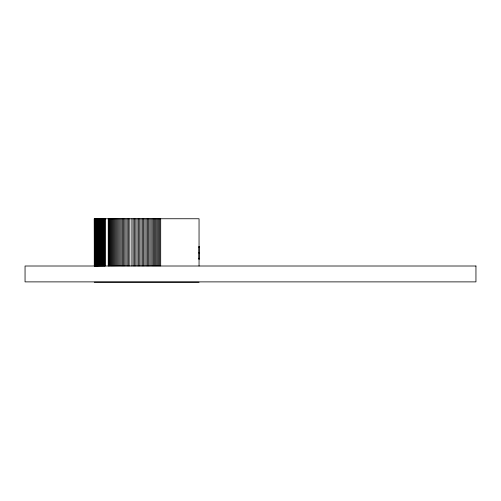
<?xml version="1.0" encoding="UTF-8"?>
<svg xmlns="http://www.w3.org/2000/svg" width="501" height="501" viewBox="0 0 501 501"><rect width="100%" height="100%" fill="white"/><g stroke="black" fill="none" stroke-linecap="round" stroke-linejoin="round"><path stroke-width="0.75" d="M199.041 246.517L199.041 259.205L199.041 258.215M199.041 253.255L199.041 252.454M94.257 282.251L199.047 282.251M199.041 246.555L199.041 247.494M199.047 265.987L199.047 218.749L94.257 218.749L94.276 265.987M160.689 218.749L160.689 265.987M159.744 218.749L159.744 265.987M158.767 218.749L158.767 265.987M157.752 218.749L157.752 265.987M156.707 218.749L156.707 265.987M155.636 218.749L155.636 265.987M154.533 218.749L154.533 265.987M153.4 218.749L153.4 265.987M152.248 218.749L152.248 265.987M151.07 218.749L151.07 265.987M149.868 218.749L149.868 265.987M148.653 218.749L148.653 265.987M147.413 218.749L147.413 265.987M146.16 218.749L146.16 265.987M144.895 218.749L144.895 265.987M143.618 218.749L143.618 265.987M142.328 218.749L142.328 265.987M141.031 218.749L141.031 265.987M139.729 218.749L139.729 265.987M138.42 218.749L138.42 265.987M137.111 218.749L137.111 265.987M135.802 218.749L135.802 265.987M134.493 218.749L134.493 265.987M133.191 218.749L133.191 265.987M131.895 218.749L131.895 265.987M129.815 218.749L129.815 265.987M128.488 218.749L128.488 265.987M127.229 218.749L127.229 265.987M125.989 218.749L125.989 265.987M124.762 218.749L124.762 265.987M123.559 218.749L123.559 265.987M122.369 218.749L122.369 265.987M121.211 218.749L121.211 265.987M120.071 218.749L120.071 265.987M118.956 218.749L118.956 265.987M117.873 218.749L117.873 265.987M116.821 218.749L116.821 265.987M115.8 218.749L115.8 265.987M114.804 218.749L114.804 265.987M113.852 218.749L113.852 265.987M112.932 218.749L112.932 265.987M112.049 218.749L112.049 265.987M111.203 218.749L111.203 265.987M110.402 218.749L110.402 265.987M109.638 218.749L109.638 265.987M108.917 218.749L108.917 265.987M108.241 218.749L108.241 265.987M105.147 218.749L105.147 265.987M104.959 218.749L104.959 265.987M104.584 218.749L104.584 265.987M104.214 218.749L104.214 265.987M103.839 218.749L103.839 265.987M103.463 218.749L103.463 265.987M103.093 218.749L103.093 265.987M102.718 218.749L102.718 265.987M102.348 218.749L102.348 265.987M101.979 218.749L101.979 265.987M101.615 218.749L101.615 265.987M101.252 218.749L101.252 265.987M100.895 218.749L100.895 265.987M100.538 218.749L100.538 265.987M100.187 218.749L100.187 265.987M99.843 218.749L99.843 265.987M99.511 218.749L99.511 265.987M99.179 218.749L99.179 265.987M98.854 218.749L98.854 265.987M98.534 218.749L98.534 265.987M98.227 218.749L98.227 265.987M97.927 218.749L97.927 265.987M97.639 218.749L97.639 265.987M97.357 218.749L97.357 265.987M97.088 218.749L97.088 265.987M96.825 218.749L96.825 265.987M96.574 218.749L96.574 265.987M96.336 218.749L96.336 265.987M96.104 218.749L96.104 265.987M95.891 218.749L95.891 265.987M95.685 218.749L95.685 265.987M95.497 218.749L95.497 265.987M95.315 218.749L95.315 265.987M95.152 218.749L95.152 265.987M95.002 218.749L95.002 265.987M94.864 218.749L94.864 265.987M94.739 218.749L94.739 265.987M94.626 218.749L94.526 265.987M94.445 218.749L94.42 265.987L94.326 218.749M475.95 266.006L25.05 266.006L25.05 281.881L475.95 281.881L475.95 266.006"/></g></svg>
